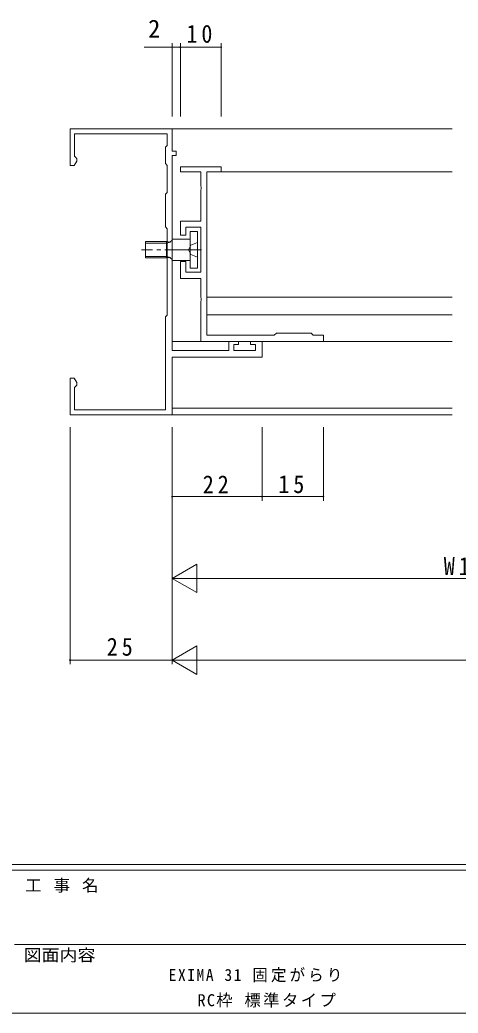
# Model space of a CAD drawing. Units: millimetres on the paper. Extents: x -420 to 373, y -297 to 267.
# Drawn here: x -30 to 77.3, y -297 to -53.9 of the extents above; entities that cross this region are included whole.
import ezdxf
from ezdxf.enums import TextEntityAlignment as Align

# ---------------------------------------------------------------- set-up
doc = ezdxf.new("R2010")
doc.units = ezdxf.units.MM
doc.linetypes.add('CHAIN2', pattern=[12, 9, -1, 1, -1])
doc.linetypes.add('DASHED3', pattern=[4, 3, -1])
for name, color, linetype, lineweight in [('0-1_YKK_ZWAK', 7, 'Continuous', 9), ('0-3_YKK_11', 7, 'Continuous', 9), ('0-4_YKK_12', 2, 'Continuous', 9), ('0-6_YKK_D', 6, 'Continuous', 9), ('0-7_YKK_13', 4, 'Continuous', 9)]:
    doc.layers.add(name, color=color, linetype=linetype, lineweight=lineweight)
doc.layers.add('0-2_USER1', color=3, linetype='Continuous')
doc.styles.add('ＭＳ ゴシック', font='')
doc.styles.get('ＭＳ ゴシック').set_extended_font_data('MS Gothic')

msp = doc.modelspace()

# ---------------------------------------------------------------- linework, layer by layer
at = {"layer": '0-1_YKK_ZWAK'}
for p, q in [((352.3, -260.6), (-417.7, -260.6)), ((314.5, -262), (-417.7, -262)), ((-31.3, -280.199), (97.5, -280.199)), ((-417.7, -297), (314.5, -297))]:
    msp.add_line(p, q, dxfattribs=at)
at = {"layer": '0-3_YKK_11'}
for p, q in [((-17.7, -80.6), (7.3, -80.6)), ((-17.7, -89.6), (-17.7, -80.6)), ((-16.6, -81.8), (-16.6, -87.304)), ((6.1, -81.8), (-16.6, -81.8)), ((6.1, -84.67), (6.1, -81.8)), ((7.3, -80.6), (7.3, -86.1)), ((5.67, -85.1), (6.1, -84.67)), ((-16.6, -87.304), (-16.335, -87.602)), ((5.67, -89.1), (5.67, -85.1)), ((7.3, -86.1), (8.3, -86.1)), ((8.3, -87.1), (7.3, -87.1)), ((7.3, -87.1), (7.3, -134.87)), ((8.3, -86.1), (8.3, -87.1)), ((-16.7, -89.6), (-17.7, -89.6)), ((-16.07, -88.509), (-16.7, -89.6)), ((-16.335, -87.602), (-16.07, -87.9)), ((-16.07, -87.9), (-16.07, -88.509)), ((6.1, -89.53), (5.67, -89.1)), ((6.1, -96.17), (6.1, -89.53)), ((9.3, -89.9), (19.3, -89.9)), ((9.3, -91.1), (9.3, -89.9)), ((19.3, -89.9), (19.3, -91.1)), ((14.3, -91.1), (9.3, -91.1)), ((14.3, -94.642), (14.3, -91.1)), ((19.3, -91.1), (15.8, -91.1)), ((15.8, -91.1), (15.8, -131.1)), ((14.42, -94.825), (14.3, -94.642)), ((5.67, -96.6), (6.1, -96.17)), ((5.67, -104.6), (5.67, -96.6)), ((14.3, -95.558), (14.42, -95.375)), ((14.3, -103.2), (14.3, -95.558)), ((14.42, -95.375), (14.42, -94.825)), ((9.3, -103.2), (14.3, -103.2)), ((9.3, -106.6), (9.3, -103.2)), ((6.1, -105.03), (5.67, -104.6)), ((6.1, -126.17), (6.1, -105.03)), ((10.6, -106.6), (9.3, -106.6)), ((10.6, -104.7), (10.6, -106.6)), ((14.3, -104.7), (10.6, -104.7)), ((14.3, -115.7), (14.3, -104.7)), ((9.3, -113.1), (10.6, -113.1)), ((9.3, -117.2), (9.3, -113.1)), ((10.6, -113.1), (10.6, -115.7)), ((10.6, -115.7), (14.3, -115.7)), ((14.3, -117.2), (9.3, -117.2)), ((14.3, -121.842), (14.3, -117.2)), ((14.42, -122.025), (14.3, -121.842)), ((14.3, -122.758), (14.42, -122.575)), ((14.3, -132.6), (14.3, -122.758)), ((14.42, -122.575), (14.42, -122.025)), ((5.67, -126.6), (6.1, -126.17)), ((5.67, -149.4), (5.67, -126.6)), ((15.8, -131.1), (32.3, -131.1)), ((32.3, -131.1), (32.8, -130.6)), ((32.8, -130.6), (41.3, -130.6)), ((41.3, -130.6), (41.8, -131.1)), ((41.8, -131.1), (44.3, -131.1)), ((44.3, -131.1), (44.3, -132.6)), ((44.3, -132.6), (14.3, -132.6)), ((21.2, -132.6), (23.5, -132.6)), ((21.2, -134.87), (21.2, -132.6)), ((22.4, -133.4), (22.4, -134.87)), ((23.5, -133.4), (22.4, -133.4)), ((23.5, -132.6), (23.5, -133.4)), ((26.5, -132.6), (29.3, -132.6)), ((26.5, -133.4), (26.5, -132.6)), ((27.67, -133.4), (26.5, -133.4)), ((27.67, -134.87), (27.67, -133.4)), ((29.3, -132.6), (29.3, -136.5)), ((7.3, -134.87), (21.2, -134.87)), ((22.4, -134.87), (27.67, -134.87)), ((7.3, -136.5), (7.3, -150.6)), ((29.3, -136.5), (7.3, -136.5)), ((-17.7, -141.6), (-16.7, -141.6)), ((-17.7, -150.6), (-17.7, -141.6)), ((-16.7, -141.6), (-16.07, -142.691)), ((-16.07, -143.3), (-16.335, -143.598)), ((-16.07, -142.691), (-16.07, -143.3)), ((-16.335, -143.598), (-16.6, -143.896)), ((-16.6, -143.896), (-16.6, -149.4)), ((7.3, -150.6), (-17.7, -150.6)), ((-16.6, -149.4), (5.67, -149.4))]:
    msp.add_line(p, q, dxfattribs=at)
at = {"layer": '0-4_YKK_12'}
for p, q in [((7, -80.6), (75.8, -80.6)), ((15.8, -91.1), (75.8, -91.1)), ((15.8, -91.1), (15.8, -126.1)), ((15.8, -121.8), (75.8, -121.8)), ((15.8, -126.1), (75.8, -126.1)), ((7.3, -132.6), (75.8, -132.6)), ((7, -150.6), (75.8, -150.6)), ((7.3, -148.97), (75.8, -148.97))]:
    msp.add_line(p, q, dxfattribs=at)
at = {"layer": '0-6_YKK_D'}
for p, q in [((7.3, -60.6), (0.4, -60.6)), ((7.3, -77.6), (7.3, -59.6)), ((9.3, -60.6), (7.3, -60.6)), ((9.3, -77.6), (9.3, -59.6)), ((9.3, -77.6), (9.3, -59.6)), ((9.3, -60.6), (19.3, -60.6)), ((19.3, -77.6), (19.3, -59.6)), ((-17.7, -153.6), (-17.7, -211.6)), ((7.3, -153.6), (7.3, -191.6)), ((7.3, -153.6), (7.3, -211.6)), ((7.3, -153.6), (7.3, -171.6)), ((7.3, -153.6), (7.3, -211.6)), ((29.3, -153.6), (29.3, -171.6)), ((29.3, -153.6), (29.3, -171.6)), ((44.3, -153.6), (44.3, -171.6)), ((7.3, -170.6), (29.3, -170.6)), ((29.3, -170.6), (44.3, -170.6)), ((7.3, -190.6), (13.362, -187.1)), ((13.362, -194.1), (13.362, -187.1)), ((7.3, -190.6), (19.424, -190.6)), ((7.3, -190.6), (13.362, -194.1)), ((140.3, -190.6), (14.3, -190.6)), ((7.3, -210.6), (13.362, -207.1)), ((13.362, -214.1), (13.362, -207.1)), ((-17.7, -210.6), (7.3, -210.6)), ((7.3, -210.6), (19.424, -210.6)), ((7.3, -210.6), (13.362, -214.1)), ((14.3, -210.6), (300.3, -210.6))]:
    msp.add_line(p, q, dxfattribs=at)
for centre, start, end in [((7.3, -60.6), 0, 180), ((7.3, -60.6), 180, 0), ((9.3, -60.6), 0, 180), ((9.3, -60.6), 0, 180), ((9.3, -60.6), 180, 0), ((9.3, -60.6), 180, 0), ((19.3, -60.6), 0, 180), ((19.3, -60.6), 180, 0), ((7.3, -170.6), 0, 180), ((7.3, -170.6), 180, 0), ((29.3, -170.6), 0, 180), ((29.3, -170.6), 0, 180), ((29.3, -170.6), 180, 0), ((29.3, -170.6), 180, 0), ((44.3, -170.6), 0, 180), ((44.3, -170.6), 180, 0), ((-17.7, -210.6), 0, 180), ((-17.7, -210.6), 180, 0)]:
    msp.add_arc(centre, 0.106, start, end, dxfattribs=at)
at = {"layer": '0-7_YKK_13'}
for p, q in [((13.5, -105.7), (11.7, -105.7)), ((11.7, -105.7), (11.7, -114.7)), ((13.5, -114.7), (13.5, -105.7)), ((0.8, -108.2), (5.9, -108.2)), ((0.8, -112.2), (0.8, -108.2)), ((0.8, -108.579), (5.9, -108.579)), ((5.9, -108.2), (5.9, -112.2)), ((5.9, -108.579), (6.915, -108.339)), ((7.3, -107.6), (11.7, -107.6)), ((7.3, -112.8), (7.3, -107.6)), ((0.8, -111.821), (5.9, -111.821)), ((5.9, -112.2), (0.8, -112.2)), ((5.9, -111.821), (6.915, -112.061)), ((6.712, -112.055), (5.9, -112.2)), ((7.3, -112.548), (6.712, -112.055)), ((11.7, -112.8), (7.3, -112.8)), ((11.7, -114.7), (13.5, -114.7))]:
    msp.add_line(p, q, dxfattribs=at)
at = {"layer": '0-7_YKK_13', "linetype": 'DASHED3'}
for p, q in [((11.266, -110.2), (11.875, -109.055)), ((11.875, -109.055), (13.5, -108.4)), ((11.875, -111.345), (11.266, -110.2)), ((13.5, -112), (11.875, -111.345))]:
    msp.add_line(p, q, dxfattribs=at)
at = {"layer": '0-7_YKK_13', "linetype": 'CHAIN2'}
msp.add_line((14.5, -110.2), (-0.2, -110.2), dxfattribs=at)
at = {"layer": '0-7_YKK_13'}
msp.add_lwpolyline([(7.3, -107.852), (6.712, -108.345), (5.9, -108.2)], dxfattribs=at)

# ---------------------------------------------------------------- texts
at = {"layer": '0-1_YKK_ZWAK', "style": 'ＭＳ ゴシック', "width": 1.1}
msp.add_text('図面内容', height=2.933, dxfattribs=at).set_placement((-29.083, -285.148), align=Align.BOTTOM_LEFT)
at = {"layer": '0-1_YKK_ZWAK', "insert": (-28.688, -267.533), "char_height": 2.933, "attachment_point": 7, "style": 'ＭＳ ゴシック'}
msp.add_mtext('\\T1.16;工\\~事\\~名', dxfattribs=at)
at = {"layer": '0-2_USER1', "color": 7, "char_height": 2.933, "attachment_point": 7, "style": 'ＭＳ ゴシック'}
for s, insert in [('\\T1.2;\\W0.95;EXIMA\\~31\\~固定がらり', (6.437, -289.449)), ('\\T1.15;RC枠\\~標準タイプ', (13.487, -295.625))]:
    msp.add_mtext(s, dxfattribs=dict(at, insert=insert))
at = {"layer": '0-6_YKK_D', "color": 3, "style": 'ＭＳ ゴシック'}
msp.add_text('2', height=4.399, dxfattribs=at).set_placement((1.4, -59.6), align=Align.BOTTOM_LEFT)
at = {"layer": '0-6_YKK_D', "color": 3, "char_height": 4.399, "attachment_point": 7, "style": 'ＭＳ ゴシック'}
for s, insert in [('\\T1.36;\\W0.9;10', (10.78, -59.6)), ('\\T1.36;\\W0.9;22', (14.78, -169.8)), ('\\T1.36;\\W0.9;15', (33.28, -169.8)), ('\\T1.36;\\W0.9;W1', (73.78, -189.8)), ('\\T1.36;\\W0.9;25', (-8.72, -209.6))]:
    msp.add_mtext(s, dxfattribs=dict(at, insert=insert))

doc.saveas('drawing.dxf')
